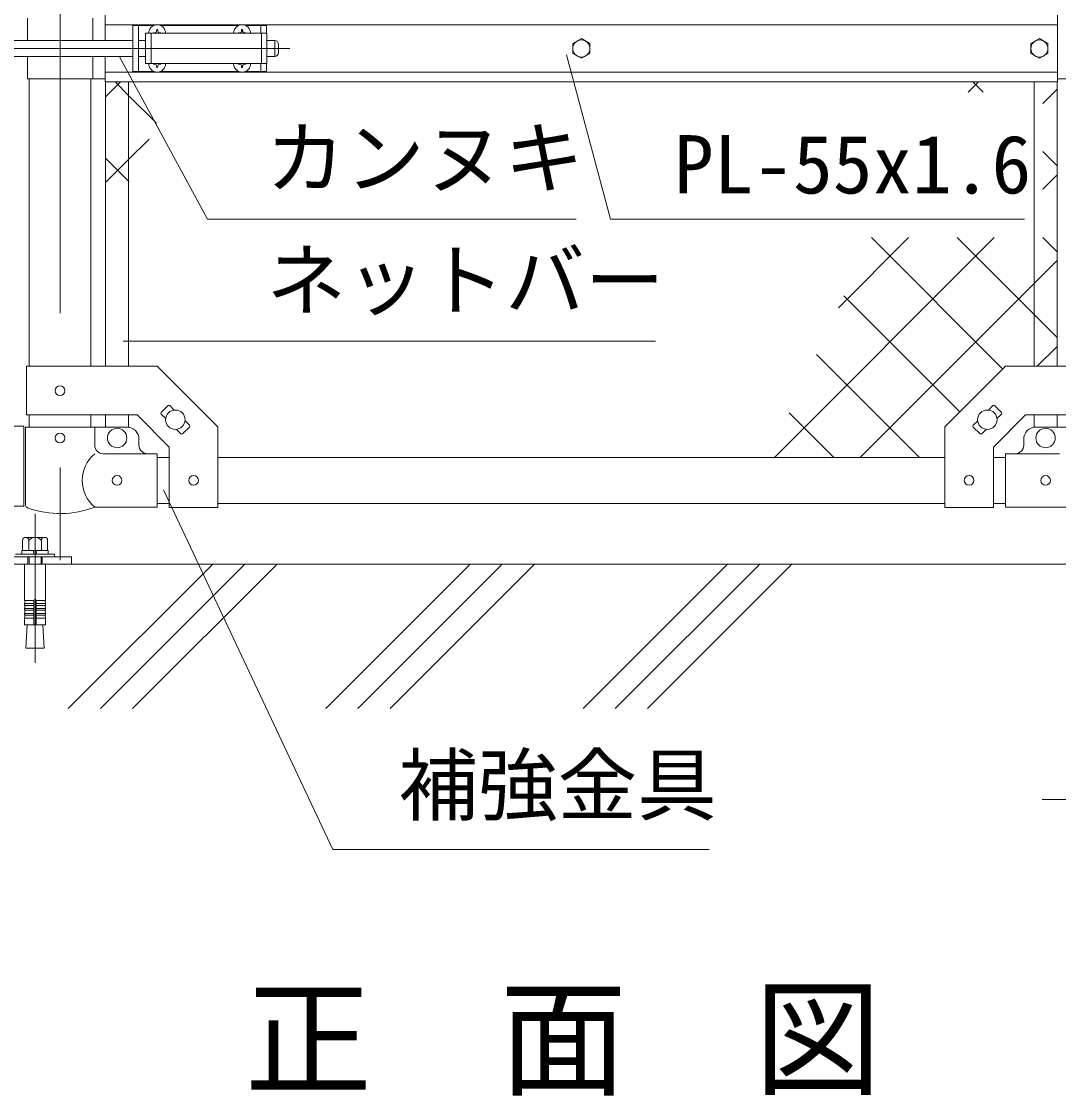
# Model space of a CAD drawing. Units: millimetres, scale not verified. Extents: x -4200 to 4200, y -2970 to 2970.
# Drawn here: x -2568 to -1713, y -477 to 409 of the extents above; entities that cross this region are included whole.
import ezdxf
from ezdxf.enums import TextEntityAlignment as Align

# ---------------------------------------------------------------- set-up
doc = ezdxf.new("R2010")
doc.units = ezdxf.units.MM
doc.header["$LTSCALE"] = 20
doc.linetypes.add('DASHED', pattern=[7.5, 6, -1.5])
doc.linetypes.add('USER1', pattern=[50.8, 31.75, -6.35, 6.35, -6.35])
doc.layers.add('0-0_D-TTL-TXT', color=7, linetype='Continuous')
for name, color, linetype, lineweight in [('0-1_D-BMK', 2, 'USER1', 13), ('0-2_D-STR1', 1, 'Continuous', 18), ('0-3_D-STR3', 3, 'Continuous', 13), ('0-4_D-STR-DIM', 7, 'Continuous', 9), ('0-6_D-STR-TXT', 7, 'Continuous', 9), ('0-7_D-STR2', 7, 'Continuous', 9), ('0-9_D-BGD', 7, 'Continuous', 9)]:
    doc.layers.add(name, color=color, linetype=linetype, lineweight=lineweight)
doc.styles.add('ＭＳ ゴシック', font='')
doc.styles.get('ＭＳ ゴシック').set_extended_font_data('MS Gothic')

msp = doc.modelspace()

# ---------------------------------------------------------------- linework, layer by layer
at = {"layer": '0-1_D-BMK'}
for p, q in [((-2535.9, 803.1), (-2535.9, -35.29)), ((-2666.59, 386.37), (-2346.59, 386.37)), ((-2556.55, 2.97), (-2556.55, -120.04))]:
    msp.add_line(p, q, dxfattribs=at)
at = {"layer": '0-2_D-STR1'}
for p, q in [((-2561.3, 361.37), (-2561.3, 124.42)), ((-2510.5, 361.37), (-2510.5, 124.42)), ((-2561.3, 84.42), (-2561.3, 74.37)), ((-2510.5, 84.42), (-2510.5, 74.37)), ((-2455.9, 49.37), (-2445.9, 49.37)), ((-2405.9, 49.37), (-1806.7, 49.37)), ((-1766.7, 49.37), (-1756.7, 49.37)), ((-2455.9, 11.37), (-2445.9, 11.37)), ((-2405.9, 11.37), (-1806.7, 11.37)), ((-1766.7, 11.37), (-1756.7, 11.37))]:
    msp.add_line(p, q, dxfattribs=at)
at = {"layer": '0-3_D-STR3'}
for p, q in [((-2562.9, 411.37), (-2562.9, 392.87)), ((-2508.9, 411.37), (-2508.9, 392.87)), ((-2498.8, 392.87), (-2498.8, 413.87)), ((-1713.8, 358.87), (-1713.8, 413.87)), ((-2498.8, 405.87), (-1713.8, 405.87)), ((-2475.9, 405.37), (-2475.9, 367.37)), ((-2475.9, 405.37), (-2458.49, 405.37)), ((-2471.4, 405.37), (-2471.4, 367.37)), ((-2465.4, 398.87), (-2465.4, 373.87)), ((-2465.4, 398.87), (-2365.4, 398.87)), ((-2457.75, 399.28), (-2459.05, 399.26)), ((-2459.05, 399.26), (-2459.05, 398.87)), ((-2456.29, 402.02), (-2456.31, 400.72)), ((-2456.29, 402.02), (-2455.5, 402.02)), ((-2455.5, 402.02), (-2455.48, 400.72)), ((-2453.3, 405.37), (-2388.49, 405.37)), ((-2387.75, 399.28), (-2389.05, 399.26)), ((-2389.05, 399.26), (-2389.05, 398.87)), ((-2386.29, 402.02), (-2386.31, 400.72)), ((-2386.29, 402.02), (-2385.5, 402.02)), ((-2385.5, 402.02), (-2385.48, 400.72)), ((-2384.04, 399.28), (-2382.75, 399.26)), ((-2383.3, 405.37), (-2365.9, 405.37)), ((-2382.75, 399.26), (-2382.75, 398.87)), ((-2370.4, 405.37), (-2370.4, 398.87)), ((-2365.9, 405.37), (-2365.9, 398.87)), ((-2365.4, 398.87), (-2365.4, 373.87)), ((-2599.25, 392.87), (-2475.9, 392.87)), ((-2471.4, 392.87), (-2465.4, 392.87)), ((-2365.4, 392.87), (-2358.9, 392.87)), ((-2358.9, 392.87), (-2358.9, 379.87)), ((-2355.9, 389.87), (-2355.9, 382.87)), ((-2599.25, 379.87), (-2475.9, 379.87)), ((-2562.9, 379.87), (-2562.9, 361.37)), ((-2508.9, 379.87), (-2508.9, 361.37)), ((-2498.8, 358.87), (-2498.8, 379.87)), ((-2471.4, 379.87), (-2465.4, 379.87)), ((-2465.4, 373.87), (-2365.4, 373.87)), ((-2459.05, 373.47), (-2459.05, 373.87)), ((-2457.75, 373.45), (-2459.05, 373.47)), ((-2456.29, 370.72), (-2456.31, 372.01)), ((-2455.5, 370.72), (-2455.48, 372.01)), ((-2454.04, 373.45), (-2452.75, 373.47)), ((-2452.75, 373.47), (-2452.75, 373.87)), ((-2389.05, 373.47), (-2389.05, 373.87)), ((-2387.75, 373.45), (-2389.05, 373.47)), ((-2386.29, 370.72), (-2386.31, 372.01)), ((-2385.5, 370.72), (-2385.48, 372.01)), ((-2384.04, 373.45), (-2382.75, 373.47)), ((-2382.75, 373.47), (-2382.75, 373.87)), ((-2370.4, 373.87), (-2370.4, 367.37)), ((-2365.9, 373.87), (-2365.9, 367.37)), ((-2365.4, 379.87), (-2358.9, 379.87)), ((-2498.8, 366.87), (-1713.8, 366.87)), ((-2475.9, 367.37), (-2458.49, 367.37)), ((-2456.29, 370.72), (-2455.5, 370.72)), ((-2453.3, 367.37), (-2388.49, 367.37)), ((-2386.29, 370.72), (-2385.5, 370.72)), ((-2383.3, 367.37), (-2365.9, 367.37)), ((-2562.9, 361.37), (-2498.8, 361.37)), ((-2498.8, 358.87), (-1713.8, 358.87)), ((-2498.4, 358.87), (-2498.4, 124.42)), ((-2479.4, 358.87), (-2479.4, 124.42)), ((-1733.2, 358.87), (-1733.2, 124.42)), ((-1714.2, 358.87), (-1714.2, 124.42)), ((-1649.7, 361.37), (-1713.8, 361.37)), ((-2563.6, 84.42), (-2563.6, 124.42)), ((-2452.56, 86.43), (-2446.91, 92.08)), ((-2445.49, 92.08), (-2441.78, 88.37)), ((-1767.1, 92.08), (-1770.82, 88.37)), ((-1760.03, 86.43), (-1765.69, 92.08)), ((-2563.6, 84.42), (-2472.46, 84.42)), ((-2498.4, 84.42), (-2498.4, 74.37)), ((-2479.4, 84.42), (-2479.4, 74.37)), ((-2472.46, 84.42), (-2445.9, 57.85)), ((-2452.56, 85.01), (-2448.85, 81.3)), ((-1740.13, 84.42), (-1766.7, 57.85)), ((-1760.03, 85.01), (-1763.74, 81.3)), ((-1649, 84.42), (-1740.13, 84.42)), ((-1733.2, 84.42), (-1733.2, 74.37)), ((-1714.2, 84.42), (-1714.2, 74.37)), ((-2565.85, 75.07), (-2656.55, 75.07)), ((-2565.85, 75.07), (-2565.85, 9.07)), ((-2564.45, 74.37), (-2507.35, 74.37)), ((-2564.45, 74.37), (-2564.45, 10.67)), ((-2507.35, 74.37), (-2507.35, 59.37)), ((-2507.35, 74.37), (-2480.9, 74.37)), ((-2440.02, 72.47), (-2436.3, 68.75)), ((-2434.89, 68.75), (-2429.23, 74.41)), ((-2432.94, 79.54), (-2429.23, 75.82)), ((-2405.9, 8.17), (-2405.9, 74.42)), ((-1806.7, 8.17), (-1806.7, 74.42)), ((-1779.65, 79.54), (-1783.36, 75.82)), ((-1777.71, 68.75), (-1783.36, 74.41)), ((-1772.58, 72.47), (-1776.29, 68.75)), ((-1705.25, 74.37), (-1731.7, 74.37)), ((-2470.9, 59.37), (-2470.9, 64.37)), ((-1741.7, 59.37), (-1741.7, 64.37)), ((-2445.9, 8.17), (-2445.9, 57.85)), ((-1766.7, 8.17), (-1766.7, 57.85)), ((-2455.9, 52.37), (-2500.35, 52.37)), ((-2455.9, 8.37), (-2455.9, 52.37)), ((-1756.7, 52.37), (-1712.25, 52.37)), ((-1756.7, 8.37), (-1756.7, 52.37)), ((-2565.85, 9.07), (-2681.55, 9.07)), ((-2455.9, 8.37), (-2507.35, 8.37)), ((-2445.9, 8.17), (-2405.9, 8.17)), ((-1766.7, 8.17), (-1806.7, 8.17)), ((-1756.7, 8.37), (-1705.25, 8.37)), ((-2548.75, -16.53), (-2564.34, -16.53)), ((-2562.55, -16.53), (-2550.55, -16.53)), ((-2566.94, -19.03), (-2566.94, -27.33)), ((-2561.74, -27.33), (-2561.74, -19.03)), ((-2551.35, -27.33), (-2551.35, -19.03)), ((-2546.15, -27.33), (-2546.15, -19.03)), ((-2540.55, -30.33), (-2572.55, -30.33)), ((-2545.8, -27.33), (-2567.3, -27.33)), ((-2567.3, -27.33), (-2567.3, -30.33)), ((-2567.3, -30.33), (-2545.8, -30.33)), ((-2566.94, -27.33), (-2546.15, -27.33)), ((-2562.54, -32.63), (-2562.54, -38.63)), ((-2561.46, -38.63), (-2561.46, -32.63)), ((-2558.05, -27.33), (-2557.24, -30.33)), ((-2555.05, -30.33), (-2555.85, -27.33)), ((-2551.62, -38.63), (-2551.62, -32.63)), ((-2550.54, -38.63), (-2550.54, -32.63)), ((-2545.8, -30.33), (-2545.8, -27.33)), ((-2540.55, -32.63), (-2540.55, -30.33)), ((-2565.2, -38.63), (-2565.2, -68.67)), ((-2547.9, -38.63), (-2547.9, -68.67)), ((-2557.55, -68.67), (-2565.2, -68.67)), ((-2565.2, -71.17), (-2564.76, -68.71)), ((-2557.55, -68.67), (-2557.55, -88.63)), ((-2555.55, -68.67), (-2547.9, -68.67)), ((-2555.55, -68.67), (-2555.55, -88.63)), ((-2547.9, -71.17), (-2548.33, -68.71)), ((-2565.2, -71.17), (-2557.55, -71.17)), ((-2565.2, -71.17), (-2565.2, -72.67)), ((-2565.2, -72.67), (-2557.55, -72.67)), ((-2565.2, -75.17), (-2564.76, -72.71)), ((-2565.2, -75.17), (-2557.55, -75.17)), ((-2565.2, -75.17), (-2565.2, -76.67)), ((-2565.2, -76.67), (-2557.55, -76.67)), ((-2565.2, -79.17), (-2564.76, -76.71)), ((-2565.2, -79.17), (-2557.55, -79.17)), ((-2565.2, -79.17), (-2565.2, -80.67)), ((-2547.9, -71.17), (-2555.55, -71.17)), ((-2547.9, -72.67), (-2555.55, -72.67)), ((-2547.9, -75.17), (-2555.55, -75.17)), ((-2547.9, -76.67), (-2555.55, -76.67)), ((-2547.9, -79.17), (-2555.55, -79.17)), ((-2547.9, -75.17), (-2548.33, -72.71)), ((-2547.9, -79.17), (-2548.33, -76.71)), ((-2547.9, -71.17), (-2547.9, -72.67)), ((-2547.9, -75.17), (-2547.9, -76.67)), ((-2547.9, -79.17), (-2547.9, -80.67)), ((-2565.2, -83.13), (-2564.76, -80.67)), ((-2565.2, -80.67), (-2557.55, -80.67)), ((-2565.2, -83.13), (-2557.55, -83.13)), ((-2565.2, -83.13), (-2565.2, -88.63)), ((-2547.9, -80.67), (-2555.55, -80.67)), ((-2547.9, -83.13), (-2555.55, -83.13)), ((-2547.9, -83.13), (-2548.33, -80.67)), ((-2547.9, -83.13), (-2547.9, -88.63)), ((-2565.2, -88.63), (-2547.9, -88.63)), ((-2563.04, -88.63), (-2564.12, -107.73)), ((-2550.05, -88.63), (-2548.97, -107.73)), ((-2548.97, -107.73), (-2564.12, -107.73))]:
    msp.add_line(p, q, dxfattribs=at)
at = {"layer": '0-3_D-STR3', "linetype": 'DASHED'}
for p, q in [((-2460.9, 398.87), (-2460.9, 373.87)), ((-2369.9, 398.87), (-2369.9, 373.87))]:
    msp.add_line(p, q, dxfattribs=at)
at = {"layer": '0-3_D-STR3'}
for points in [[(-2454.04, 399.28), (-2452.75, 399.26), (-2452.75, 398.87)], [(-2563.6, 124.42), (-2455.9, 124.42), (-2405.9, 74.42)], [(-1649, 124.42), (-1756.7, 124.42), (-1806.7, 74.42)]]:
    msp.add_lwpolyline(points, dxfattribs=at)
for points in [[(-2106.3, 394.47), (-2113.31, 390.42), (-2113.31, 382.32), (-2106.3, 378.27), (-2099.28, 382.32), (-2099.28, 390.42)], [(-1728.8, 394.47), (-1735.81, 390.42), (-1735.81, 382.32), (-1728.8, 378.27), (-1721.78, 382.32), (-1721.78, 390.42)], [(-2676.55, -38.63), (-2526.55, -38.63), (-2526.55, -32.63), (-2676.55, -32.63)]]:
    msp.add_lwpolyline(points, close=True, dxfattribs=at)
for centre, radius in [((-2106.3, 386.37), 7.03), ((-1728.8, 386.37), 7.03), ((-2535.9, 104.42), 4), ((-2440.9, 80.42), 8), ((-1771.7, 80.42), 8), ((-2488.9, 65.37), 8), ((-1723.7, 65.37), 8), ((-2535.9, 65.37), 4), ((-2488.9, 30.37), 4), ((-2425.9, 30.42), 4), ((-1786.7, 30.42), 4), ((-1723.7, 30.37), 4)]:
    msp.add_circle(centre, radius, dxfattribs=at)
for centre, radius, start, end in [((-2455.9, 398.87), 7, 0, 180), ((-2457.8, 400.77), 1.49, 270, 0), ((-2453.99, 400.77), 1.49, 180, 270), ((-2385.9, 398.87), 7, 0, 180), ((-2387.8, 400.77), 1.49, 270, 0), ((-2383.99, 400.77), 1.49, 180, 270), ((-2358.9, 389.87), 3, 0, 90), ((-2358.9, 382.87), 3, 270, 0), ((-2455.9, 373.87), 7, 180, 0), ((-2457.8, 371.96), 1.49, 0, 90), ((-2453.99, 371.96), 1.49, 90, 180), ((-2385.9, 373.87), 7, 180, 0), ((-2387.8, 371.96), 1.49, 0, 90), ((-2383.99, 371.96), 1.49, 90, 180), ((-2446.2, 91.38), 1, 45, 135), ((-1766.39, 91.38), 1, 45, 135), ((-2451.86, 85.72), 1, 135, 225), ((-1760.74, 85.72), 1, 315, 45), ((-2480.9, 64.37), 10, 0, 90), ((-2429.94, 75.11), 1, 315, 45), ((-1782.66, 75.11), 1, 135, 225), ((-1731.7, 64.37), 10, 90, 180), ((-2435.59, 69.46), 1, 225, 315), ((-1777, 69.46), 1, 225, 315), ((-2500.35, 59.37), 7, 180, 270), ((-2463.9, 59.37), 7, 180, 270), ((-1748.7, 59.37), 7, 270, 0), ((-2489.15, 30.37), 28.55, 129.59418, 230.40582), ((-2561.15, 10.67), 3.3, 180, 250.77949), ((-2535.9, 83.1), 80, 250.77949, 290.9084), ((-2564.34, -19.13), 2.6, 2.20423, 177.79577), ((-2556.55, -23.18), 6.65, 38.61324, 141.38676), ((-2548.75, -19.13), 2.6, 2.20423, 177.79577), ((-2556.55, -68.67), 1, 0, 180)]:
    msp.add_arc(centre, radius, start, end, dxfattribs=at)
at = {"layer": '0-4_D-STR-DIM'}
msp.add_line((-1686.55, -232.54), (-1726.55, -232.54), dxfattribs=at)
at = {"layer": '0-6_D-STR-TXT'}
msp.add_line((-2045.3, 145.04), (-2483.89, 145.04), dxfattribs=at)
for points in [[(-1741.11, 245.68), (-2082.39, 245.68), (-2118.49, 381.26)], [(-2110.53, 245.68), (-2414.5, 245.68), (-2487.3, 380.08)], [(-2000.94, -273.72), (-2311, -273.72), (-2450.68, 22.6)]]:
    msp.add_lwpolyline(points, dxfattribs=at)
at = {"layer": '0-7_D-STR2'}
for p, q in [((-2498.4, 346.59), (-2486.11, 358.87)), ((-1787.42, 350.46), (-1779.01, 358.87)), ((-1775.12, 350.46), (-1783.52, 358.87)), ((-1726.07, 341.1), (-1714.2, 352.97)), ((-1714.2, 289.54), (-1726.07, 301.41)), ((-1726.07, 270.39), (-1714.2, 282.26)), ((-1947.09, 49.37), (-1766, 230.46)), ((-1894.46, 172.7), (-1836.71, 230.46)), ((-1758.95, 122.16), (-1867.25, 230.46)), ((-1714.2, 218.83), (-1726.07, 230.7)), ((-1794.31, 86.81), (-1889.93, 182.43)), ((-1827.58, 49.37), (-1912.41, 134.2)), ((-1730.62, 124.42), (-1714.2, 140.84)), ((-1898.29, 49.37), (-1934.9, 85.98))]:
    msp.add_line(p, q, dxfattribs=at)
for points in [[(-2456.5, 324.74), (-2479.4, 347.63), (-2490.63, 358.87)], [(-2498.4, 275.88), (-2479.4, 294.88), (-2462.59, 311.68)], [(-2478.99, 276.51), (-2479.4, 276.92), (-2498.4, 295.92)], [(-1714.2, 148.12), (-1733.2, 167.12), (-1796.54, 230.46)], [(-1876.38, 49.37), (-1733.2, 192.55), (-1714.2, 211.55)]]:
    msp.add_lwpolyline(points, dxfattribs=at)
at = {"layer": '0-9_D-BGD'}
for p, q in [((-1251.55, -38.63), (-2951.55, -38.63)), ((-2529.14, -157.69), (-2410.08, -38.63)), ((-2502.62, -157.69), (-2383.56, -38.63)), ((-2476.11, -157.69), (-2357.05, -38.63)), ((-2317.01, -157.69), (-2197.95, -38.63)), ((-2290.49, -157.69), (-2171.43, -38.63)), ((-2263.97, -157.69), (-2144.91, -38.63)), ((-2104.88, -157.69), (-1985.81, -38.63)), ((-2078.36, -157.69), (-1959.3, -38.63)), ((-2051.84, -157.69), (-1932.78, -38.63))]:
    msp.add_line(p, q, dxfattribs=at)

# ---------------------------------------------------------------- texts
at = {"layer": '0-0_D-TTL-TXT', "style": 'ＭＳ ゴシック'}
msp.add_text('正\u3000面\u3000図', height=76.98, dxfattribs=at).set_placement((-2383.79, -491.23), align=Align.BOTTOM_LEFT)
at = {"layer": '0-6_D-STR-TXT', "style": 'ＭＳ ゴシック'}
for s, p in [('カンヌキ', (-2366.62, 257.76)), ('PL-55x1.6', (-2029.94, 252.43)), ('ネットバー', (-2365.85, 156.99)), ('補強金具', (-2257.03, -259.11))]:
    msp.add_text(s, height=48.09, dxfattribs=at).set_placement(p, align=Align.BOTTOM_LEFT)

doc.saveas('drawing.dxf')
